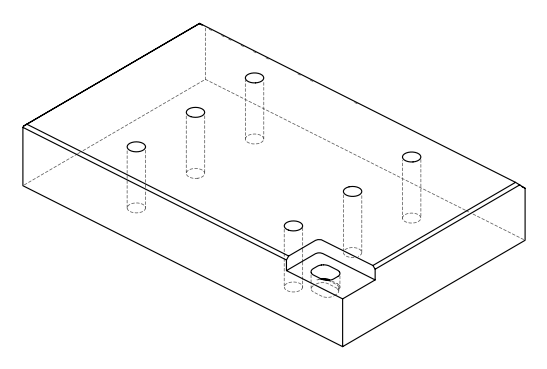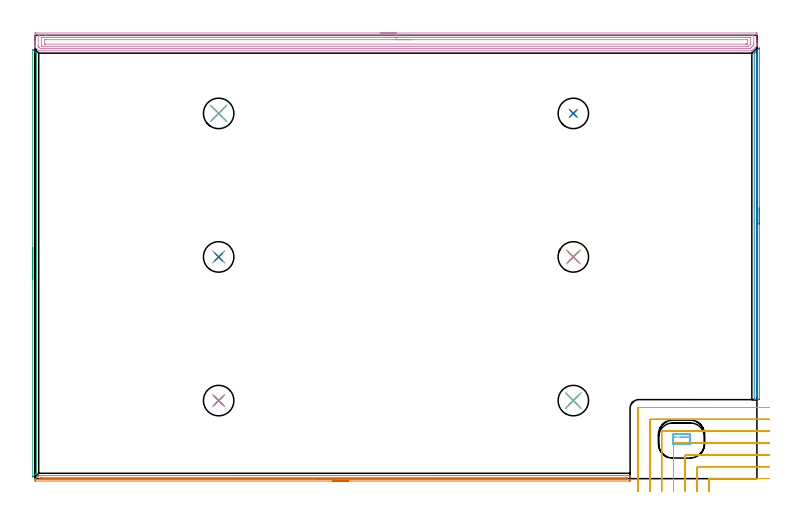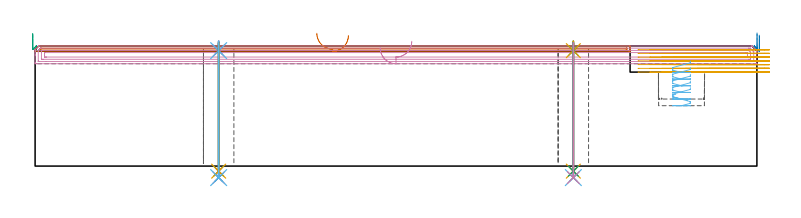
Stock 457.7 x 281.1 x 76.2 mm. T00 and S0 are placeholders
(PLAN: 24 operations, 15 tool changes, 42.5 min)
(1 AREA_MILL | FG_CHAMFER_SURFACE | UGT0205_001 | 6.17 min | 2201 mm3)
(2 AREA_MILL_1 | FG_CHAMFER_SURFACE_1 | UGT0205_001 | 3.68 min | 1170 mm3)
(3 AREA_MILL_2 | FG_CHAMFER_SURFACE_2 | UGT0205_001 | 2.31 min | 717 mm3)
(4 AREA_MILL_3 | FG_CHAMFER_SURFACE_3 | UGT0205_001 | 14.89 min | 29186 mm3)
(5 MILL_CORNER_NOTCH_RECTANGULAR | CORNER_NOTCH_RECTANGULAR | NXT0201_013 | Follow Part, ap 2.5, ae 75% | 10.06 min | 66745 mm3)
(6 MILL_RECTANGULAR_POCKET | POCKET_RECTANGULAR_STRAIGHT | UGT0201_100 | Follow Part, ap 4.5, ae 75% | 1.1 min | 13241 mm3)
(7 SPOT_DRILL | STEP1HOLE | NXT0321_9005460120000 | 0.05 min | 174 mm3)
(8 SPOT_DRILL_1 | STEP1HOLE_1 | NXT0321_9005460120000 | 0.05 min | 179 mm3)
(9 SPOT_DRILL_2 | STEP1HOLE_2 | NXT0321_9005460120000 | 0.05 min | 190 mm3)
(10 SPOT_DRILL_3 | STEP1HOLE_3 | NXT0321_9005460120000 | 0.05 min | 178 mm3)
(11 SPOT_DRILL_4 | STEP1HOLE_4 | NXT0321_9005460120000 | 0.05 min | 185 mm3)
(12 SPOT_DRILL_5 | STEP1HOLE_5 | NXT0321_9005460120000 | 0.05 min | 181 mm3)
(13 DRILL_THROUGH_HOLE_INTO_CENTER | STEP1HOLE | NXT0301_065 | 0.33 min | 5124 mm3)
(14 DRILL_TO_ENLARGE_THROUGH_HOLE | STEP1HOLE | UGT0301_260 | 0.34 min | 16948 mm3)
(15 DRILL_THROUGH_HOLE_INTO_CENTER_1 | STEP1HOLE_1 | NXT0301_065 | 0.33 min | 5121 mm3)
(16 DRILL_TO_ENLARGE_THROUGH_HOLE_1 | STEP1HOLE_1 | UGT0301_260 | 0.34 min | 16990 mm3)
(17 DRILL_THROUGH_HOLE_INTO_CENTER_2 | STEP1HOLE_2 | NXT0301_065 | 0.33 min | 5092 mm3)
(18 DRILL_TO_ENLARGE_THROUGH_HOLE_2 | STEP1HOLE_2 | UGT0301_260 | 0.34 min | 16967 mm3)
(19 DRILL_THROUGH_HOLE_INTO_CENTER_3 | STEP1HOLE_3 | NXT0301_065 | 0.33 min | 5088 mm3)
(20 DRILL_TO_ENLARGE_THROUGH_HOLE_3 | STEP1HOLE_3 | UGT0301_260 | 0.34 min | 16948 mm3)
(21 DRILL_THROUGH_HOLE_INTO_CENTER_4 | STEP1HOLE_4 | NXT0301_065 | 0.33 min | 5104 mm3)
(22 DRILL_TO_ENLARGE_THROUGH_HOLE_4 | STEP1HOLE_4 | UGT0301_260 | 0.34 min | 16958 mm3)
(23 DRILL_THROUGH_HOLE_INTO_CENTER_5 | STEP1HOLE_5 | NXT0301_065 | 0.33 min | 5160 mm3)
(24 DRILL_TO_ENLARGE_THROUGH_HOLE_5 | STEP1HOLE_5 | UGT0301_260 | 0.34 min | 16917 mm3)
(TOOL UGT0205_001 | Chamfer Mill 20 x 3 x 45 deg. | D20 FL50 Z2)
(TOOL NXT0201_013 | ENDMILL 10mm | D10 FL30 Z4)
(TOOL UGT0201_100 | End Mill 18 mm | D18 FL22 Z2)
(TOOL NXT0321_9005460120000 | NC Spot Drill, 142deg, 12mm, Carbide, Uncoated | D12 PA142 FL30 Z2)
(TOOL NXT0301_065 | Carbide Drill 9.4mm [860.1-0940-075A1-MM 2214] | D9.4 PA140 FL98 Z2)
(TOOL UGT0301_260 | Twist Drill 19.3 mm | D19.3 PA118 FL140 Z2)
(OP 1 AREA_MILL)
G17 G21 G94 G90
T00 M6
G54
G17 G0 G90 X198.65 Y-1.5 S1061 M3
G43 Z86.2 H0
Z82.8
G94 G1 X198.612 Z81.928 F250.
X198.498 Z81.063
X198.309 Z80.212
X198.047 Z79.38
X197.713 Z78.574
X197.31 Z77.8
X196.841 Z77.064
X196.31 Z76.372
X195.721 Z75.729
X195.078 Z75.14
X194.386 Z74.608
X193.65 Z74.14
X192.876 Z73.737
X192.07 Z73.403
X191.238 Z73.141
X190.386 Z72.952
X189.522 Z72.838
X188.65 Z72.8
X0.041
X0.01 Y-1.494 Z72.805
X0. Y-1.346 Z72.954
Y-1.323 Z72.976
Y-0.573 Z73.727
X0.001 Y-0.405 Z73.887
X0.003 Y-0.393 Z73.899
X0.161 Y-0.238 Z74.061
X1.957 Y1.558 Z75.856
X2.236 Y1.835 Z76.132
X2.306 Y1.896 Z76.189
X2.403 Y1.9 Z76.2
X377.13
X377.29 Y1.898 Z76.189
X377.297 Y1.756 Z76.048
X377.3 Y1.607 Z75.906
Y1.307 Z75.606
Y0.638 Z74.933
Y-0.573 Z73.724
X377.295 Y-1.115 Z73.179
X377.29 Y-1.491 Z72.804
X377.071 Y-1.496 Z72.801
X376.683 Y-1.5 Z72.8
X188.65
Y-0.086 Z74.214
X3.865
X3.297 Y-0.085 Z74.215
X3.139 Y-0.084 Z74.216
X2.819 Y-0.079 Z74.221
X2.957 Y0.095 Z74.395
X3.174 Y0.319 Z74.619
X3.297 Y0.442 Z74.742
X3.34 Y0.478 Z74.778
X3.374 Y0.481 Z74.781
X3.455 Y0.483 Z74.783
X4.034 Y0.486 Z74.786
X4.19
X374.897 Y0.485 Z74.785
X375.053 Y0.484 Z74.784
X375.249 Y0.48 Z74.78
X375.29 Y0.479 Z74.779
X375.294 Y0.451 Z74.751
X375.297 Y0.419 Z74.719
X375.299 Y0.243 Z74.543
X375.295 Y0.002 Z74.302
X375.291 Y-0.063 Z74.237
X375.288 Y-0.079 Z74.221
X375.26 Y-0.081 Z74.219
X375.188 Y-0.083 Z74.217
X374.897 Y-0.085 Z74.215
X374.741 Y-0.086 Z74.214
X188.65
X187.778 Z74.252
X186.913 Z74.366
X186.062 Z74.555
X185.23 Z74.817
X184.424 Z75.151
X183.65 Z75.554
X182.914 Z76.023
X182.222 Z76.554
X181.579 Z77.143
X180.99 Z77.786
X180.458 Z78.478
X179.99 Z79.214
X179.587 Z79.988
X179.253 Z80.794
X178.991 Z81.626
X178.802 Z82.478
X178.688 Z83.343
X178.65 Z84.214
G0 Z86.2
M5
M2
(OP 2 AREA_MILL_1)
G17 G21 G94 G90
T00 M6
G54
G17 G0 G90 X459.2 Y171.55 S1061 M3
G43 Z86.2 H0
Z83.
G94 G1 Y171.512 Z82.128 F250.
Y171.398 Z81.264
Y171.209 Z80.412
Y170.947 Z79.58
Y170.613 Z78.774
Y170.21 Z78.
Y169.741 Z77.264
Y169.21 Z76.572
Y168.621 Z75.929
Y167.978 Z75.34
Y167.286 Z74.808
Y166.55 Z74.34
Y165.776 Z73.937
Y164.97 Z73.603
Y164.138 Z73.341
Y163.286 Z73.152
Y162.422 Z73.038
Y161.55 Z73.
X459.199 Y50.724 Z73.001
X459.197 Y50.424
X459.193 Y50.11 Z73.002
X458.905 Y50.1 Z73.289
X458.38 Z73.817
X458.035 Z74.161
X457.509 Z74.687
X457.165 Z75.03
X456.233 Z75.966
X456.116 Y50.101 Z76.076
X456.095 Y50.102 Z76.097
X456.003 Y50.11 Z76.188
X456. Y50.277 Z76.2
Y269.695
X456.004 Y269.794 Z76.189
X456.041 Y269.839 Z76.155
X456.204 Y270.004 Z75.996
X459.061 Y272.863 Z73.135
X459.14 Y272.943 Z73.052
X459.19 Y272.982 Z73.
X459.193 Y272.971 Z72.998
X459.196 Y272.953 Z72.996
X459.198 Y272.898 Z72.999
X459.199 Y272.823
X459.2 Y161.55 Z73.
X457.786 Z74.414
Y52.768
X457.785 Y52.511 Z74.415
X457.783 Y52.359 Z74.417
X457.779 Y52.126 Z74.421
X457.558 Y52.107 Z74.642
X457.445 Y52.108 Z74.755
X457.422 Y52.11 Z74.778
X457.419 Y52.152 Z74.781
X457.416 Y52.253 Z74.784
X457.415 Y52.511 Z74.785
X457.414 Y52.893 Z74.786
X457.415 Y268.544 Z74.785
X457.418 Y268.675 Z74.782
X457.421 Y268.737 Z74.779
X457.426 Y268.764 Z74.774
X457.456 Y268.801 Z74.744
X457.564 Y268.908 Z74.636
X457.753 Y269.091 Z74.447
X457.779 Y269.107 Z74.421
X457.782 Y269.062 Z74.418
X457.784 Y268.801 Z74.416
X457.785 Y268.545 Z74.415
X457.786 Y161.55 Z74.414
Y160.678 Z74.452
Y159.813 Z74.566
Y158.962 Z74.755
Y158.13 Z75.017
Y157.324 Z75.351
Y156.55 Z75.754
Y155.814 Z76.223
Y155.122 Z76.754
Y154.479 Z77.343
Y153.89 Z77.986
Y153.358 Z78.678
Y152.89 Z79.414
Y152.487 Z80.188
Y152.153 Z80.994
Y151.891 Z81.826
Y151.702 Z82.678
Y151.588 Z83.543
Y151.55 Z84.414
G0 Z86.2
M5
M2
(OP 3 AREA_MILL_2)
G17 G21 G94 G90
T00 M6
G54
G17 G0 G90 X-1.5 Y126.6 S1061 M3
G43 Z86.2 H0
Z83.9
G94 G1 Y126.638 Z83.028 F250.
Y126.752 Z82.164
Y126.941 Z81.312
Y127.203 Z80.48
Y127.537 Z79.674
Y127.94 Z78.9
Y128.408 Z78.164
Y128.94 Z77.472
Y129.529 Z76.829
Y130.172 Z76.24
Y130.864 Z75.708
Y131.6 Z75.24
Y132.374 Z74.837
Y133.18 Z74.503
Y134.012 Z74.241
Y134.864 Z74.052
Y135.728 Z73.938
Y136.6 Z73.9
X-1.499 Y272.015 Z73.899
X-1.495 Y272.072 Z73.903
X-1.493 Y272.082 Z73.904
X-1.444 Y272.045 Z73.953
X0.624 Y269.976 Z76.023
X0.762 Y269.836 Z76.158
X0.796 Y269.795 Z76.189
X0.8 Y269.697 Z76.2
Y3.501
X0.803 Y3.413 Z76.196
X0.762 Y3.364 Z76.158
X0.624 Y3.224 Z76.024
X-1.444 Y1.155 Z73.953
X-1.493 Y1.118 Z73.904
X-1.495 Y1.128 Z73.903
X-1.499 Y1.185 Z73.899
X-1.5 Y136.6 Z73.9
Y137.472 Z73.938
Y138.336 Z74.052
Y139.188 Z74.241
Y140.02 Z74.503
Y140.826 Z74.837
Y141.6 Z75.24
Y142.336 Z75.708
Y143.028 Z76.24
Y143.671 Z76.829
Y144.26 Z77.472
Y144.792 Z78.164
Y145.26 Z78.9
Y145.663 Z79.674
Y145.997 Z80.48
Y146.259 Z81.312
Y146.448 Z82.164
Y146.562 Z83.028
Y146.6 Z83.9
G0 Z86.2
M5
M2
(OP 4 AREA_MILL_3)
G17 G21 G94 G90
T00 M6
G54
G17 G0 G90 X218.85 Y282.6 S1061 M3
G43 Z86.2 H0
Z74.9
G94 G1 X218.888 Z74.028 F250.
X219.002 Z73.163
X219.191 Z72.312
X219.453 Z71.48
X219.787 Z70.674
X220.19 Z69.9
X220.658 Z69.164
X221.19 Z68.472
X221.779 Z67.829
X222.422 Z67.24
X223.114 Z66.708
X223.85 Z66.24
X224.624 Z65.837
X225.43 Z65.503
X226.262 Z65.241
X227.114 Z65.052
X227.978 Z64.938
X228.85 Z64.9
X457.083
X457.586 Y282.594 Z64.903
X457.69 Y282.592 Z64.906
X457.7 Y282.483 Z65.014
Y277.827 Z69.668
Y276.408 Z71.089
Y276.073 Z71.422
Y275.404 Z72.096
Y274.988 Z72.511
X457.699 Y274.651 Z72.843
X457.69 Y274.499 Z72.994
X457.54 Y274.34 Z73.159
X457.533 Y274.333 Z73.167
X454.85 Y271.649 Z75.849
X454.559 Y271.36 Z76.136
X454.494 Y271.304 Z76.189
X454.403 Y271.3 Z76.2
X2.404
X2.305 Y271.304 Z76.189
X2.231 Y271.367 Z76.129
X0.157 Y273.442 Z74.057
X0.005 Y273.592 Z73.9
X0.001 Y273.608 Z73.884
X0. Y273.776 Z73.717
Y274.111 Z73.388
Y274.527 Z72.973
Y275.196 Z72.299
Y276.408 Z71.089
Y276.95 Z70.545
Y277.556 Z69.94
Y281.94 Z65.557
X0.004 Y282.212 Z65.286
X0.01 Y282.592 Z64.905
X0.226 Y282.596 Z64.902
X0.617 Y282.6 Z64.9
X228.85
Y281.186 Z66.314
X455.296 Y281.185 Z66.315
X455.45 Y281.184 Z66.316
X455.65 Y281.179 Z66.321
X455.691 Y281.178 Z66.322
X455.695 Y281.149 Z66.351
X455.697 Y281.118 Z66.382
X455.7 Y280.939 Z66.561
Y275.677 Z71.823
X455.696 Y275.196 Z72.304
X455.692 Y274.998 Z72.502
X455.689 Y274.951 Z72.549
X455.666 Y274.923 Z72.577
X455.622 Y274.876 Z72.624
X455.296 Y274.546 Z72.954
X455.182 Y274.432 Z73.068
X454.193 Y273.442 Z74.058
X453.854 Y273.105 Z74.395
X453.51 Y272.765 Z74.735
X453.465 Y272.726 Z74.774
X453.432 Y272.721 Z74.779
X453.354 Y272.718 Z74.782
X452.617 Y272.715 Z74.785
X452.465 Y272.714 Z74.786
X3.668 Y272.715 Z74.785
X3.482 Y272.716 Z74.784
X3.39 Y272.719 Z74.781
X3.348 Y272.721 Z74.779
X3.297 Y272.763 Z74.737
X2.608 Y273.442 Z74.058
X2.404 Y273.646 Z73.854
X2.067 Y273.987 Z73.513
X2.027 Y274.03 Z73.47
X2.011 Y274.051 Z73.449
X2.008 Y274.082 Z73.418
X2.003 Y274.187 Z73.313
X2.001 Y274.319 Z73.181
X2. Y274.715 Z72.785
Y280.854 Z66.646
X2.002 Y280.986 Z66.514
X2.005 Y281.092 Z66.408
X2.01 Y281.161 Z66.339
X2.017 Y281.179 Z66.321
X2.034 Y281.18 Z66.32
X2.404 Y281.185 Z66.315
X6.821 Y281.186 Z66.314
X228.85
Y279.772 Z67.728
X452.617 Y279.771 Z67.729
X453.318 Y279.769 Z67.731
X453.51 Y279.766 Z67.734
X453.69 Y279.761 Z67.739
X453.695 Y279.581 Z67.919
X453.699 Y279.395 Z68.105
Y276.073 Z71.427
X453.698 Y275.888 Z71.612
X453.691 Y275.7 Z71.8
X453.675 Y275.387 Z72.113
X453.51 Y275.209 Z72.291
X453.503 Y275.203 Z72.297
X452.618 Y274.317 Z73.183
X452.434 Y274.145 Z73.355
X452.267 Y274.135 Z73.365
X451.916 Y274.13 Z73.37
X451.723 Y274.129 Z73.371
X451.529
X5.277
X5.083 Y274.13 Z73.37
X4.377 Y274.135 Z73.365
X4.19 Y274.309 Z73.191
X4.18 Y274.319 Z73.181
X4.01 Y274.496 Z73.004
X4.002 Y275.196 Z72.304
X4.001 Y275.382 Z72.118
Y279.395 Z68.105
X4.003 Y279.581 Z67.919
X4.007 Y279.761 Z67.739
X4.19 Y279.765 Z67.735
X4.89 Y279.771 Z67.729
X5.083
X228.85 Y279.772 Z67.728
Y278.357 Z69.143
X451.184
X451.56 Y278.354 Z69.146
X451.628 Y278.351 Z69.149
X451.69 Y278.346 Z69.154
X451.693 Y278.252 Z69.248
X451.7 Y277.85 Z69.65
X451.699 Y276.073 Z71.427
X451.69 Y275.862 Z71.638
X451.557 Y275.716 Z71.784
X451.457 Y275.611 Z71.889
X451.414 Y275.57 Z71.93
X451.394 Y275.555 Z71.945
X451.364 Y275.549 Z71.951
X450.83 Y275.545 Z71.955
X450.477 Y275.543 Z71.957
X6.516
X6.14 Y275.546 Z71.954
X6.072 Y275.549 Z71.951
X6.01 Y275.554 Z71.946
X6. Y276.073 Z71.427
Y277.804 Z69.696
Y277.827 Z69.673
X6.01 Y278.254 Z69.246
X6.015 Y278.351 Z69.149
X6.15 Y278.353 Z69.147
X6.331 Y278.356 Z69.144
X6.87 Y278.357 Z69.143
X7.223
X228.85
X229.722 Z69.181
X230.586 Z69.295
X231.438 Z69.483
X232.27 Z69.746
X233.076 Z70.08
X233.85 Z70.482
X234.586 Z70.951
X235.278 Z71.482
X235.921 Z72.072
X236.51 Z72.715
X237.042 Z73.407
X237.51 Z74.143
X237.913 Z74.916
X238.247 Z75.722
X238.509 Z76.554
X238.698 Z77.406
X238.812 Z78.271
X238.85 Z79.143
G0 Z86.2
M5
M2
(OP 5 MILL_CORNER_NOTCH_RECTANGULAR)
G17 G21 G94 G90
T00 M6
G54
G17 G0 G90 X465.7 Y0.1 S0 M3
G43 Z86.2 H0
Z73.828
G94 G1 X462.7 F250.
X427.796 F500.
G3 X427.3 Y-0.396 R0.5
G1 Y-5.
Y-8. F250.
G0 Z86.2
X465.7 Y7.6
Z73.828
G1 X462.7
X420.296 F500.
G3 X419.8 Y7.104 R0.5
G1 Y-5.
Y-8. F250.
G0 Z86.2
X465.7 Y15.1
Z73.828
G1 X462.7
X412.796 F500.
G3 X412.3 Y14.604 R0.5
G1 Y-5.
Y-8. F250.
G0 Z86.2
X465.7 Y22.6
Z73.828
G1 X462.7
X405.296 F500.
G3 X404.8 Y22.104 R0.5
G1 Y-5.
Y-8. F250.
G0 Z86.2
X465.7 Y30.1
Z73.828
G1 X462.7
X397.796 F500.
G3 X397.3 Y29.604 R0.5
G1 Y-5.
Y-8. F250.
G0 Z86.2
X465.7 Y37.6
Z73.828
G1 X462.7
X390.296 F500.
G3 X389.8 Y37.104 R0.5
G1 Y-5.
Y-8. F250.
G0 Z86.2
X465.7 Y45.1
Z73.828
G1 X462.7
X382.797 F500.
G3 X382.3 Y44.603 R0.5
G1 Y-5.
Y-8. F250.
G0 Z86.2
X465.7 Y0.1
Z71.457
G1 X462.7
X427.796 F500.
G3 X427.3 Y-0.396 R0.5
G1 Y-5.
Y-8. F250.
G0 Z86.2
X465.7 Y7.6
Z71.457
G1 X462.7
X420.296 F500.
G3 X419.8 Y7.104 R0.5
G1 Y-5.
Y-8. F250.
G0 Z86.2
X465.7 Y15.1
Z71.457
G1 X462.7
X412.796 F500.
G3 X412.3 Y14.604 R0.5
G1 Y-5.
Y-8. F250.
G0 Z86.2
X465.7 Y22.6
Z71.457
G1 X462.7
X405.296 F500.
G3 X404.8 Y22.104 R0.5
G1 Y-5.
Y-8. F250.
G0 Z86.2
X465.7 Y30.1
Z71.457
G1 X462.7
X397.796 F500.
G3 X397.3 Y29.604 R0.5
G1 Y-5.
Y-8. F250.
G0 Z86.2
X465.7 Y37.6
Z71.457
G1 X462.7
X390.297 F500.
G3 X389.8 Y37.103 R0.5
G1 Y-5.
Y-8. F250.
G0 Z86.2
X465.7 Y45.1
Z71.457
G1 X462.7
X382.797 F500.
G3 X382.3 Y44.603 R0.5
G1 Y-5.
Y-8. F250.
G0 Z86.2
X465.7 Y0.1
Z69.086
G1 X462.7
X427.796 F500.
G3 X427.3 Y-0.396 R0.5
G1 Y-5.
Y-8. F250.
G0 Z86.2
X465.7 Y7.6
Z69.086
G1 X462.7
X420.296 F500.
G3 X419.8 Y7.104 R0.5
G1 Y-5.
Y-8. F250.
G0 Z86.2
X465.7 Y15.1
Z69.086
G1 X462.7
X412.796 F500.
G3 X412.3 Y14.604 R0.5
G1 Y-5.
Y-8. F250.
G0 Z86.2
X465.7 Y22.6
Z69.086
G1 X462.7
X405.296 F500.
G3 X404.8 Y22.104 R0.5
G1 Y-5.
Y-8. F250.
G0 Z86.2
X465.7 Y30.1
Z69.086
G1 X462.7
X397.796 F500.
G3 X397.3 Y29.604 R0.5
G1 Y-5.
Y-8. F250.
G0 Z86.2
X465.7 Y37.6
Z69.086
G1 X462.7
X390.296 F500.
G3 X389.8 Y37.104 R0.5
G1 Y-5.
Y-8. F250.
G0 Z86.2
X465.7 Y45.1
Z69.086
G1 X462.7
X382.797 F500.
G3 X382.3 Y44.603 R0.5
G1 Y-5.
Y-8. F250.
G0 Z86.2
X465.7 Y0.1
Z66.714
G1 X462.7
X427.796 F500.
G3 X427.3 Y-0.396 R0.5
G1 Y-5.
Y-8. F250.
G0 Z86.2
X465.7 Y7.6
Z66.714
G1 X462.7
X420.296 F500.
G3 X419.8 Y7.104 R0.5
G1 Y-5.
Y-8. F250.
G0 Z86.2
X465.7 Y15.1
Z66.714
G1 X462.7
X412.796 F500.
G3 X412.3 Y14.604 R0.5
G1 Y-5.
Y-8. F250.
G0 Z86.2
X465.7 Y22.6
Z66.714
G1 X462.7
X405.296 F500.
G3 X404.8 Y22.104 R0.5
G1 Y-5.
Y-8. F250.
G0 Z86.2
X465.7 Y30.1
Z66.714
G1 X462.7
X397.796 F500.
G3 X397.3 Y29.604 R0.5
G1 Y-5.
Y-8. F250.
G0 Z86.2
X465.7 Y37.6
Z66.714
G1 X462.7
X390.296 F500.
G3 X389.8 Y37.104 R0.5
G1 Y-5.
Y-8. F250.
G0 Z86.2
X465.7 Y45.1
Z66.714
G1 X462.7
X382.797 F500.
G3 X382.3 Y44.603 R0.5
G1 Y-5.
Y-8. F250.
G0 Z86.2
X465.7 Y0.1
Z64.343
G1 X462.7
X427.796 F500.
G3 X427.3 Y-0.396 R0.5
G1 Y-5.
Y-8. F250.
G0 Z86.2
X465.7 Y7.6
Z64.343
G1 X462.7
X420.296 F500.
G3 X419.8 Y7.104 R0.5
G1 Y-5.
Y-8. F250.
G0 Z86.2
X465.7 Y15.1
Z64.343
G1 X462.7
X412.796 F500.
G3 X412.3 Y14.604 R0.5
G1 Y-5.
Y-8. F250.
G0 Z86.2
X465.7 Y22.6
Z64.343
G1 X462.7
X405.296 F500.
G3 X404.8 Y22.104 R0.5
G1 Y-5.
Y-8. F250.
G0 Z86.2
X465.7 Y30.1
Z64.343
G1 X462.7
X397.796 F500.
G3 X397.3 Y29.604 R0.5
G1 Y-5.
Y-8. F250.
G0 Z86.2
X465.7 Y37.6
Z64.343
G1 X462.7
X390.296 F500.
G3 X389.8 Y37.104 R0.5
G1 Y-5.
Y-8. F250.
G0 Z86.2
X465.7 Y45.1
Z64.343
G1 X462.7
X382.797 F500.
G3 X382.3 Y44.603 R0.5
G1 Y-5.
Y-8. F250.
G0 Z86.2
X465.7 Y0.1
Z61.971
G1 X462.7
X427.796 F500.
G3 X427.3 Y-0.396 R0.5
G1 Y-5.
Y-8. F250.
G0 Z86.2
X465.7 Y7.6
Z61.971
G1 X462.7
X420.296 F500.
G3 X419.8 Y7.104 R0.5
G1 Y-5.
Y-8. F250.
G0 Z86.2
X465.7 Y15.1
Z61.971
G1 X462.7
X412.796 F500.
G3 X412.3 Y14.604 R0.5
G1 Y-5.
Y-8. F250.
G0 Z86.2
X465.7 Y22.6
Z61.971
G1 X462.7
X405.296 F500.
G3 X404.8 Y22.104 R0.5
G1 Y-5.
Y-8. F250.
G0 Z86.2
X465.7 Y30.1
Z61.971
G1 X462.7
X397.796 F500.
G3 X397.3 Y29.604 R0.5
G1 Y-5.
Y-8. F250.
G0 Z86.2
X465.7 Y37.6
Z61.971
G1 X462.7
X390.296 F500.
G3 X389.8 Y37.104 R0.5
G1 Y-5.
Y-8. F250.
G0 Z86.2
X465.7 Y45.1
Z61.971
G1 X462.7
X382.797 F500.
G3 X382.3 Y44.603 R0.5
G1 Y-5.
Y-8. F250.
G0 Z86.2
X465.7 Y0.1
Z59.6
G1 X462.7
X427.796 F500.
G3 X427.3 Y-0.396 R0.5
G1 Y-5.
Y-8. F250.
G0 Z86.2
X465.7 Y7.6
Z59.6
G1 X462.7
X420.296 F500.
G3 X419.8 Y7.104 R0.5
G1 Y-5.
Y-8. F250.
G0 Z86.2
X465.7 Y15.1
Z59.6
G1 X462.7
X412.796 F500.
G3 X412.3 Y14.604 R0.5
G1 Y-5.
Y-8. F250.
G0 Z86.2
X465.7 Y22.6
Z59.6
G1 X462.7
X405.296 F500.
G3 X404.8 Y22.104 R0.5
G1 Y-5.
Y-8. F250.
G0 Z86.2
X465.7 Y30.1
Z59.6
G1 X462.7
X397.796 F500.
G3 X397.3 Y29.604 R0.5
G1 Y-5.
Y-8. F250.
G0 Z86.2
X465.7 Y37.6
Z59.6
G1 X462.7
X390.296 F500.
G3 X389.8 Y37.104 R0.5
G1 Y-5.
Y-8. F250.
G0 Z86.2
X465.7 Y45.1
Z59.6
G1 X462.7
X382.797 F500.
G3 X382.3 Y44.603 R0.5
G1 Y-5.
Y-8. F250.
G0 Z86.2
M5
M2
(OP 6 MILL_RECTANGULAR_POCKET)
G17 G21 G94 G90
T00 M6
G54
G17 G0 G90 X415.5 Y23.977 S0 M3
G43 Z86.2 H0
Z66.567
G94 G1 Y28. Z65.489 F250.
Y28.032 Z65.48
X415.474 Y28.074 Z65.467
X415.432 Y28.1 Z65.453
X404.368 Z62.489
X404.326 Y28.074 Z62.476
X404.3 Y28.032 Z62.462
Y22.068 Z60.864
X404.326 Y22.026 Z60.851
X404.368 Y22. Z60.838
X404.4 Z60.829
X409.9 Z59.356
X415.4 F500.
X415.455 Y22.005
X415.495 Y22.045
X415.5 Y22.1
Y28.
X415.495 Y28.055
X415.455 Y28.095
X415.4 Y28.1
X404.4
X404.345 Y28.095
X404.305 Y28.055
X404.3 Y28.
Y22.1
X404.305 Y22.045
X404.345 Y22.005
X404.4 Y22.
X409.9
X410.9
G0 X415.5 Y23.977 Z62.356
G1 Y28. Z61.277 F250.
Y28.032 Z61.269
X415.474 Y28.074 Z61.256
X415.432 Y28.1 Z61.242
X404.368 Z58.278
X404.326 Y28.074 Z58.265
X404.3 Y28.032 Z58.251
Y22.068 Z56.653
X404.326 Y22.026 Z56.64
X404.368 Y22. Z56.627
X404.4 Z56.618
X409.9 Z55.144
X415.4 F500.
X415.455 Y22.005
X415.495 Y22.045
X415.5 Y22.1
Y28.
X415.495 Y28.055
X415.455 Y28.095
X415.4 Y28.1
X404.4
X404.345 Y28.095
X404.305 Y28.055
X404.3 Y28.
Y22.1
X404.305 Y22.045
X404.345 Y22.005
X404.4 Y22.
X409.9
X410.9
G0 X415.5 Y23.977 Z58.144
G1 Y28. Z57.066 F250.
Y28.032 Z57.058
X415.474 Y28.074 Z57.045
X415.432 Y28.1 Z57.031
X404.368 Z54.067
X404.326 Y28.074 Z54.053
X404.3 Y28.032 Z54.04
Y22.068 Z52.442
X404.326 Y22.026 Z52.429
X404.368 Y22. Z52.416
X404.4 Z52.407
X409.9 Z50.933
X415.4 F500.
X415.455 Y22.005
X415.495 Y22.045
X415.5 Y22.1
Y28.
X415.495 Y28.055
X415.455 Y28.095
X415.4 Y28.1
X404.4
X404.345 Y28.095
X404.305 Y28.055
X404.3 Y28.
Y22.1
X404.305 Y22.045
X404.345 Y22.005
X404.4 Y22.
X409.9
X410.9
G0 X415.5 Y23.977 Z53.933
G1 Y28. Z52.855 F250.
Y28.032 Z52.847
X415.474 Y28.074 Z52.833
X415.432 Y28.1 Z52.82
X404.368 Z49.856
X404.326 Y28.074 Z49.842
X404.3 Y28.032 Z49.829
Y22.068 Z48.231
X404.326 Y22.026 Z48.218
X404.368 Y22. Z48.205
X404.4 Z48.196
X409.9 Z46.722
X415.4 F500.
X415.455 Y22.005
X415.495 Y22.045
X415.5 Y22.1
Y28.
X415.495 Y28.055
X415.455 Y28.095
X415.4 Y28.1
X404.4
X404.345 Y28.095
X404.305 Y28.055
X404.3 Y28.
Y22.1
X404.305 Y22.045
X404.345 Y22.005
X404.4 Y22.
X409.9
X410.9
G0 X415.5 Y23.977 Z49.722
G1 Y28. Z48.644 F250.
Y28.032 Z48.636
X415.474 Y28.074 Z48.622
X415.432 Y28.1 Z48.609
X404.368 Z45.644
X404.326 Y28.074 Z45.631
X404.3 Y28.032 Z45.618
Y22.068 Z44.02
X404.326 Y22.026 Z44.007
X404.368 Y22. Z43.993
X404.4 Z43.985
X409.9 Z42.511
X415.4 F500.
X415.455 Y22.005
X415.495 Y22.045
X415.5 Y22.1
Y28.
X415.495 Y28.055
X415.455 Y28.095
X415.4 Y28.1
X404.4
X404.345 Y28.095
X404.305 Y28.055
X404.3 Y28.
Y22.1
X404.305 Y22.045
X404.345 Y22.005
X404.4 Y22.
X409.9
X410.9
G0 X406.248 Y26.334 Z45.511
G1 X404.373 Z45.009 F250.
X404.379 Y22.332 Z43.936
X404.389 Y22.091 Z43.872
X404.402 Y22.086 Z43.868
X406.367 Y22.077 Z43.342
X413.433 Z41.448
X415.41 Y22.087 Z40.918
X415.421 Y22.332 Z40.853
X415.429 Y23.9 Z40.432
X415.423 Y26.334 Z39.78
X409.898 Z38.3
X404.373 F500.
X404.379 Y22.332
X404.389 Y22.091
X404.402 Y22.086
X406.367 Y22.077
X413.433
X415.41 Y22.087
X415.421 Y22.332
X415.429 Y23.9
X415.423 Y26.334
X409.898
X408.898
G0 Z86.2
M5
M2
(OP 7 SPOT_DRILL)
G17 G21 G94 G90
T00 M6
G54
G17 G0 G90 X341.3 Y231.6 S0 M3
G43 Z86.2 H0
G94 G81 G98 Z73.2 F250. R79.2
G80
M5
M2
(OP 8 SPOT_DRILL_1)
G17 G21 G94 G90
T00 M6
G54
G17 G0 G90 X116.4 Y49.5 S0 M3
G43 Z86.2 H0
G94 G81 G98 Z73.2 F250. R79.2
G80
M5
M2
(OP 9 SPOT_DRILL_2)
G17 G21 G94 G90
T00 M6
G54
G17 G0 G90 X341.3 Y49.5 S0 M3
G43 Z86.2 H0
G94 G81 G98 Z73.2 F250. R79.2
G80
M5
M2
(OP 10 SPOT_DRILL_3)
G17 G21 G94 G90
T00 M6
G54
G17 G0 G90 X116.4 Y140.6 S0 M3
G43 Z86.2 H0
G94 G81 G98 Z73.2 F250. R79.2
G80
M5
M2
(OP 11 SPOT_DRILL_4)
G17 G21 G94 G90
T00 M6
G54
G17 G0 G90 X341.3 Y140.6 S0 M3
G43 Z86.2 H0
G94 G81 G98 Z73.2 F250. R79.2
G80
M5
M2
(OP 12 SPOT_DRILL_5)
G17 G21 G94 G90
T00 M6
G54
G17 G0 G90 X116.4 Y231.6 S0 M3
G43 Z86.2 H0
G94 G81 G98 Z73.2 F250. R79.2
G80
M5
M2
(OP 13 DRILL_THROUGH_HOLE_INTO_CENTER)
G17 G21 G94 G90
T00 M6
G54
G17 G0 G90 X341.3 Y231.6 S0 M3
G43 Z86.2 H1
G94 G73 G98 Z-3.211 F250. Q8.823 R78.2
G80
M5
M2
(OP 14 DRILL_TO_ENLARGE_THROUGH_HOLE)
G17 G21 G94 G90
T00 M6
G54
G17 G0 G90 X341.3 Y231.6 S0 M3
G43 Z86.2 H0
G94 G73 G98 Z-7.298 F250. Q16.7 R78.2
G80
M5
M2
(OP 15 DRILL_THROUGH_HOLE_INTO_CENTER_1)
G17 G21 G94 G90
T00 M6
G54
G17 G0 G90 X116.4 Y49.5 S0 M3
G43 Z86.2 H1
G94 G73 G98 Z-3.211 F250. Q8.823 R78.2
G80
M5
M2
(OP 16 DRILL_TO_ENLARGE_THROUGH_HOLE_1)
G17 G21 G94 G90
T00 M6
G54
G17 G0 G90 X116.4 Y49.5 S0 M3
G43 Z86.2 H0
G94 G73 G98 Z-7.298 F250. Q16.7 R78.2
G80
M5
M2
(OP 17 DRILL_THROUGH_HOLE_INTO_CENTER_2)
G17 G21 G94 G90
T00 M6
G54
G17 G0 G90 X341.3 Y49.5 S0 M3
G43 Z86.2 H1
G94 G73 G98 Z-3.211 F250. Q8.823 R78.2
G80
M5
M2
(OP 18 DRILL_TO_ENLARGE_THROUGH_HOLE_2)
G17 G21 G94 G90
T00 M6
G54
G17 G0 G90 X341.3 Y49.5 S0 M3
G43 Z86.2 H0
G94 G73 G98 Z-7.298 F250. Q16.7 R78.2
G80
M5
M2
(OP 19 DRILL_THROUGH_HOLE_INTO_CENTER_3)
G17 G21 G94 G90
T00 M6
G54
G17 G0 G90 X116.4 Y140.6 S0 M3
G43 Z86.2 H1
G94 G73 G98 Z-3.211 F250. Q8.823 R78.2
G80
M5
M2
(OP 20 DRILL_TO_ENLARGE_THROUGH_HOLE_3)
G17 G21 G94 G90
T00 M6
G54
G17 G0 G90 X116.4 Y140.6 S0 M3
G43 Z86.2 H0
G94 G73 G98 Z-7.298 F250. Q16.7 R78.2
G80
M5
M2
(OP 21 DRILL_THROUGH_HOLE_INTO_CENTER_4)
G17 G21 G94 G90
T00 M6
G54
G17 G0 G90 X341.3 Y140.6 S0 M3
G43 Z86.2 H1
G94 G73 G98 Z-3.211 F250. Q8.823 R78.2
G80
M5
M2
(OP 22 DRILL_TO_ENLARGE_THROUGH_HOLE_4)
G17 G21 G94 G90
T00 M6
G54
G17 G0 G90 X341.3 Y140.6 S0 M3
G43 Z86.2 H0
G94 G73 G98 Z-7.298 F250. Q16.7 R78.2
G80
M5
M2
(OP 23 DRILL_THROUGH_HOLE_INTO_CENTER_5)
G17 G21 G94 G90
T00 M6
G54
G17 G0 G90 X116.4 Y231.6 S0 M3
G43 Z86.2 H1
G94 G73 G98 Z-3.211 F250. Q8.823 R78.2
G80
M5
M2
(OP 24 DRILL_TO_ENLARGE_THROUGH_HOLE_5)
G17 G21 G94 G90
T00 M6
G54
G17 G0 G90 X116.4 Y231.6 S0 M3
G43 Z86.2 H0
G94 G73 G98 Z-7.298 F250. Q16.7 R78.2
G80
M5
M2
